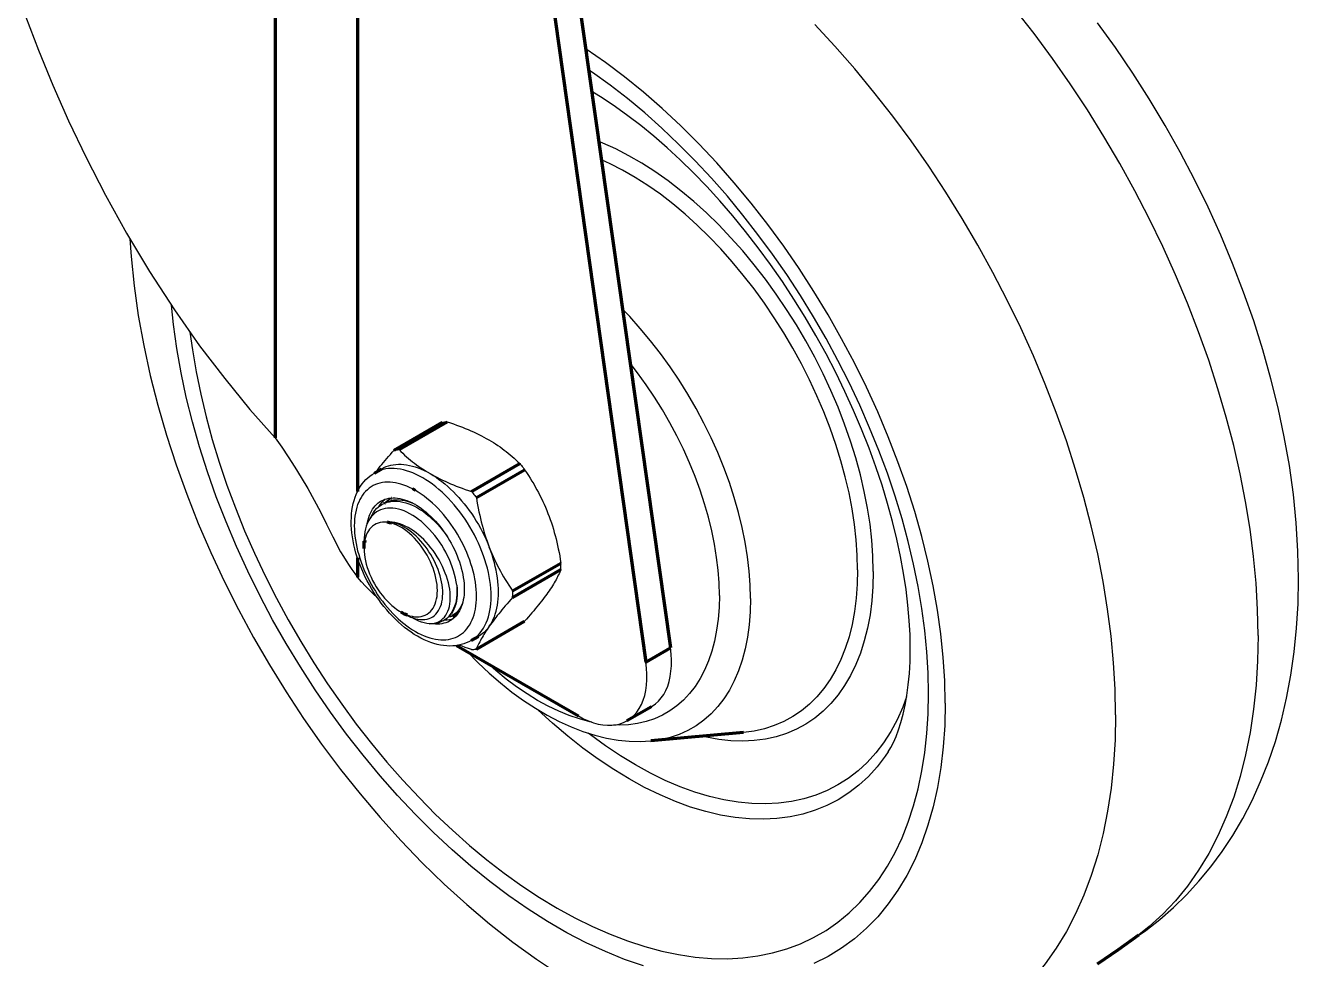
# Model space of a CAD drawing. Header units: millimetres. Extents: x 0 to 559, y 0 to 432.
# Drawn here: x 340.7 to 432.8, y 67.7 to 135.2 of the extents above; entities that cross this region are included whole.
import ezdxf

# ---------------------------------------------------------------- set-up
doc = ezdxf.new("R2010")
doc.units = ezdxf.units.MM
doc.layers.add('CAXA0', color=7, linetype='Continuous', lineweight=70)
doc.layers.add('CAXA3', color=7, linetype='Continuous', lineweight=25)

msp = doc.modelspace()

# ---------------------------------------------------------------- linework, layer by layer
at = {"layer": 'CAXA0', "color": 7, "linetype": 'Continuous', "lineweight": 70}
for p, q in [((358.749295, 156.879813), (358.749295, 105.409865)), ((364.704468, 155.006378), (364.704468, 101.527868)), ((379.057651, 148.767403), (387.334245, 90.208634)), ((377.289891, 147.746792), (385.566486, 89.188024)), ((367.352067, 104.523982), (370.841965, 106.538864)), ((367.704713, 104.555484), (371.194611, 106.570366)), ((365.920691, 102.864525), (366.451019, 103.170708)), ((372.950018, 101.527175), (376.439916, 103.542056)), ((373.302664, 101.088481), (376.792562, 103.103362)), ((368.890348, 101.599295), (368.67953, 101.715151)), ((366.625059, 100.67249), (366.660434, 100.711527)), ((367.137599, 101.047955), (367.151942, 101.05382)), ((367.010344, 99.268876), (366.836735, 99.296045)), ((367.187984, 99.22503), (367.010344, 99.268876)), ((365.17803, 97.414691), (365.178027, 97.938397)), ((365.235961, 98.017766), (365.204055, 97.827095)), ((364.704468, 96.721321), (364.704468, 95.321439)), ((375.925317, 94.329005), (379.415215, 96.343887)), ((375.925317, 93.858809), (379.415215, 95.873691)), ((367.829624, 92.821944), (368.152229, 92.635682)), ((368.10683, 92.678671), (368.289785, 92.602829)), ((371.015195, 92.23839), (371.025781, 92.238106)), ((371.703752, 92.55672), (371.567681, 92.50108)), ((371.833223, 92.623792), (371.703752, 92.55672)), ((373.302664, 90.127643), (376.792562, 92.142525)), ((371.86754, 90.381412), (380.693068, 85.286106)), ((372.92066, 90.740151), (373.450988, 91.046334)), ((385.566486, 89.188024), (387.334245, 90.208634)), ((385.960812, 85.960046), (384.193053, 84.939436)), ((392.631077, 84.094161), (385.921185, 83.477545)), ((419.738398, 68.386958), (421.224134, 69.465248)), ((418.218891, 67.356472), (419.738398, 68.386958)), ((420.543668, 68.971392), (420.663305, 69.045158))]:
    msp.add_line(p, q, dxfattribs=at)
at = {"layer": 'CAXA3', "color": 7, "linetype": 'Continuous', "lineweight": 25}
for points in [[(429.849077, 91.113816), (429.81266, 92.981704), (429.703483, 94.887771), (429.521773, 96.828066), (429.267906, 98.798567), (428.942409, 100.795191), (428.545957, 102.8138), (428.07937, 104.850208), (427.543616, 106.900196), (426.939806, 108.959515), (426.269191, 111.023896), (425.53316, 113.089061), (424.73324, 115.150729), (423.871089, 117.204627), (422.948493, 119.246498), (421.967364, 121.272111), (420.929737, 123.277266), (419.837761, 125.257807), (418.693701, 127.209631), (417.499926, 129.12869), (416.258913, 131.011008), (414.973232, 132.852684), (413.645548, 134.6499), (412.278614, 136.398931)], [(340.686066, 135.909549), (341.622326, 133.450237), (342.6566, 130.931226), (343.805128, 128.343259), (345.078585, 125.677136), (346.475522, 122.956841), (347.994422, 120.22453), (349.662364, 117.446378), (351.454796, 114.675208), (353.280315, 112.073323), (355.096989, 109.689218), (356.923205, 107.468828), (358.749295, 105.409865)], [(432.769459, 95.191299), (432.727212, 97.211891), (432.601534, 99.255096), (432.393999, 101.317506), (432.105944, 103.397098), (431.73894, 105.489501), (431.295353, 107.587449), (430.77727, 109.686738), (430.186435, 111.784609), (429.525481, 113.875325), (428.79683, 115.954567), (428.002386, 118.019618), (427.144383, 120.066798), (426.225403, 122.091803), (425.247314, 124.092037), (424.211216, 126.066164), (423.118991, 128.011045), (421.972893, 129.922928), (420.774374, 131.799426), (419.525283, 133.637405), (418.227887, 135.43316)], [(419.536685, 85.379484), (419.500465, 87.237268), (419.391878, 89.133024), (419.211151, 91.062823), (418.958658, 93.022665), (418.634922, 95.008489), (418.240613, 97.016178), (417.776551, 99.041571), (417.243695, 101.08047), (416.643151, 103.128649), (415.976163, 105.181863), (415.244114, 107.235856), (414.448522, 109.286372), (413.591034, 111.32916), (412.673429, 113.359986), (411.697607, 115.374641), (410.665593, 117.368949), (409.579524, 119.338777), (408.441652, 121.280042), (407.254335, 123.188721), (406.020035, 125.060857), (404.741309, 126.89257), (403.420807, 128.680064), (402.061267, 130.419634), (400.665507, 132.107674), (399.236419, 133.740685), (397.776966, 135.315284)], [(407.213177, 86.209935), (407.177564, 87.852756), (407.073058, 89.523361), (406.899661, 91.221749), (406.656598, 92.952275), (406.344643, 94.710584), (405.966114, 96.483617), (405.520513, 98.271484), (405.008337, 100.074074), (404.43339, 101.877998), (403.795205, 103.683268), (403.09425, 105.489871), (402.335729, 107.284391), (401.519216, 109.066736), (400.645139, 110.836996), (399.719989, 112.582024), (398.743387, 114.301631), (397.715713, 115.996004), (396.6446, 117.652558), (395.529725, 119.271013), (394.371412, 120.851649), (393.178263, 122.382726), (391.950019, 123.863876), (390.686941, 125.295466), (389.398408, 126.666864), (388.084233, 127.977621), (386.744605, 129.228186), (385.389473, 130.40927), (384.018722, 131.520356), (382.632469, 132.56196), (381.241009, 133.526346), (381.208916, 133.546718)], [(406.013518, 86.902543), (405.98251, 88.402305), (405.891344, 89.92681), (405.740018, 91.47606), (405.527919, 93.053671), (405.255661, 94.656026), (404.925087, 96.272277), (404.535802, 97.902518), (404.088201, 99.546654), (403.585314, 101.193555), (403.026767, 102.843239), (402.412935, 104.495688), (401.747973, 106.139713), (401.031535, 107.775258), (400.263968, 109.402379), (399.450468, 111.010061), (398.590723, 112.598171), (397.685046, 114.166841), (396.739567, 115.705452), (395.754018, 117.213798), (394.728668, 118.692084), (393.670459, 120.130301), (392.579168, 121.528178), (391.455018, 122.885986), (390.30562, 124.194533), (389.130803, 125.453483), (387.930738, 126.663172), (386.71355, 127.81541), (385.479122, 128.909805), (384.227572, 129.94675), (382.967372, 130.919222), (381.698464, 131.826784), (381.426656, 132.006156)], [(404.685526, 90.159857), (404.667584, 91.15836), (404.612344, 92.205416), (404.517849, 93.298547), (404.382336, 94.435235), (404.204342, 95.61217), (403.982738, 96.825554), (403.716448, 98.072586), (403.404787, 99.349441), (403.047722, 100.650867), (402.645232, 101.972805), (402.19726, 103.31195), (401.704168, 104.664258), (401.166131, 106.026645), (400.584103, 107.394462), (399.960097, 108.761405), (399.295476, 110.123413), (398.591647, 111.476748), (397.851282, 112.815746), (397.076447, 114.136489), (396.269157, 115.435488), (395.432482, 116.707967), (394.568688, 117.950825), (393.680595, 119.160459), (392.772555, 120.331689), (391.84768, 121.461519), (390.908863, 122.547516), (389.960556, 123.585818), (389.006256, 124.574107), (388.049001, 125.510821), (387.092891, 126.393653), (386.140936, 127.221643), (385.196898, 127.993428), (384.266327, 128.706657), (383.353274, 129.360718), (382.460424, 129.956267), (381.645142, 130.460321)], [(402.009609, 95.746009), (401.982818, 96.861653), (401.90458, 97.997085), (401.774895, 99.152307), (401.593057, 100.33094), (401.359773, 101.529362), (401.077155, 102.736709), (400.744756, 103.953063), (400.363025, 105.178343), (399.935422, 106.401441), (399.461529, 107.622338), (398.941764, 108.841053), (398.380839, 110.046539), (397.778379, 111.238675), (397.134758, 112.417583), (396.455811, 113.572574), (395.741217, 114.703432), (394.991297, 115.810374), (394.212848, 116.883365), (393.405612, 117.922097), (392.569849, 118.926879), (391.713133, 119.888603), (390.835274, 120.806876), (389.936464, 121.68209), (389.02485, 122.506312), (388.100315, 123.279077), (387.162976, 124.00085), (386.221329, 124.665088), (385.275336, 125.271267), (384.325036, 125.81991), (383.379043, 126.306045), (382.437397, 126.729102), (382.157277, 126.836851)], [(400.879695, 95.860962), (400.854571, 96.927889), (400.779278, 98.020585), (400.654044, 99.135731), (400.479248, 100.269941), (400.255422, 101.41977), (399.983246, 102.581727), (399.663546, 103.752281), (399.297293, 104.927879), (398.885599, 106.104951), (398.429715, 107.27992), (397.931025, 108.44922), (397.391044, 109.609299), (396.811411, 110.756633), (396.193887, 111.887739), (395.540348, 112.999181), (394.852778, 114.087584), (394.133265, 115.149643), (393.383994, 116.182131), (392.607241, 117.181914), (391.805365, 118.145955), (390.980801, 119.071326), (390.136053, 119.955217), (389.273687, 120.794944), (388.396322, 121.587956), (387.506622, 122.331846), (386.607289, 123.024353), (385.701055, 123.663375), (384.790671, 124.246971), (383.878903, 124.773368), (382.96852, 125.240969), (382.343099, 125.522117)], [(348.240507, 119.814646), (348.322448, 118.519341), (348.542344, 116.393899), (348.847731, 114.249211), (349.236927, 112.090597), (349.707001, 109.927712), (350.255384, 107.765757), (350.88017, 105.607183), (351.578349, 103.458243), (352.346792, 101.324579), (353.183607, 99.208174), (354.087501, 97.110198), (355.056577, 95.033771), (356.088286, 92.983385), (357.180509, 90.962495), (358.330722, 88.975241), (359.536816, 87.024933), (360.797389, 85.113865), (362.110193, 83.245761), (363.472957, 81.42431), (364.884523, 79.651787), (366.343278, 77.931279), (367.846467, 76.267216), (369.391498, 74.663685), (370.976839, 73.123656), (372.599609, 71.651456), (374.255414, 70.252479), (375.942713, 68.929463), (377.658623, 67.686271), (379.397041, 66.528705)], [(385.389473, 67.209873), (384.018722, 67.681558), (382.632469, 68.240625), (381.241009, 68.882922), (379.844304, 69.609068), (378.442392, 70.418444), (377.045687, 71.305038), (375.654227, 72.269424), (374.267974, 73.311028), (372.897224, 74.422114), (371.542092, 75.603198), (370.202463, 76.853763), (368.888288, 78.16452), (367.599756, 79.535918), (366.336677, 80.967508), (365.108434, 82.448657), (363.915285, 83.979735), (362.756971, 85.560371), (361.642096, 87.178825), (360.570983, 88.83538), (359.543309, 90.529753), (358.566707, 92.24936), (357.641558, 93.994387), (356.76748, 95.764648), (355.950967, 97.546993), (355.192447, 99.341513), (354.491491, 101.148116), (353.853306, 102.953385), (353.278359, 104.75731), (352.766183, 106.5599), (352.320583, 108.347766), (351.942053, 110.1208), (351.630098, 111.879109), (351.387036, 113.609635), (351.245155, 114.999322)], [(393.140702, 93.776317), (393.116203, 94.762701), (393.042789, 95.774035), (392.920707, 96.806899), (392.750372, 97.857796), (392.532359, 98.923171), (392.267406, 99.99942), (391.956409, 101.0829), (391.600422, 102.169946), (391.200648, 103.256879), (390.758441, 104.340021), (390.275296, 105.415707), (389.752848, 106.480298), (389.192865, 107.530191), (388.597243, 108.561834), (387.967995, 109.571736), (387.307253, 110.55648), (386.61725, 111.512734), (385.900322, 112.437262), (385.158896, 113.326935), (384.395478, 114.178744), (383.8693, 114.723903)], [(352.585987, 113.062938), (352.758777, 111.777713), (353.031035, 110.175358), (353.361609, 108.559107), (353.750895, 106.928866), (354.198496, 105.28473), (354.701382, 103.637829), (355.259929, 101.988144), (355.873761, 100.335696), (356.538723, 98.691671), (357.255161, 97.056126), (358.022729, 95.429005), (358.836229, 93.821323), (359.695974, 92.233213), (360.601651, 90.664543), (361.547129, 89.125932), (362.532678, 87.617586), (363.558029, 86.1393), (364.616238, 84.701083), (365.707529, 83.303206), (366.831678, 81.945398), (367.981076, 80.636851), (369.155893, 79.377901), (370.355958, 78.168212), (371.573147, 77.015974), (372.807574, 75.921578), (374.059124, 74.884634), (375.319324, 73.912162), (376.588233, 73.0046), (377.86579, 72.16151), (379.143348, 71.3886), (380.420906, 70.686347), (381.698464, 70.054273), (382.967372, 69.49666), (384.227572, 69.014011), (385.479122, 68.605822), (386.71355, 68.274856), (387.930738, 68.021637), (389.130803, 67.845642), (390.30562, 67.748061), (391.455018, 67.729428), (392.579168, 67.789209), (393.670459, 67.927), (394.728668, 68.14333), (395.754018, 68.437671), (396.739567, 68.808028), (397.685046, 69.254919), (398.590723, 69.777827), (399.450468, 70.373212), (400.263968, 71.041566), (401.031535, 71.782396), (401.747973, 72.590688), (402.412935, 73.466899), (403.026767, 74.410571), (403.585314, 75.415316), (404.088201, 76.481547), (404.535802, 77.60885), (404.925087, 78.789593), (405.255661, 80.024138), (405.527919, 81.312124), (405.740018, 82.644829), (405.891344, 84.019347), (405.98251, 85.438585), (406.013518, 86.902543)], [(390.880871, 94.006224), (390.857996, 94.907361), (390.791395, 95.82484), (390.681067, 96.758661), (390.526345, 97.712087), (390.327897, 98.681854), (390.087725, 99.658175), (389.805408, 100.641115), (389.481367, 101.630609), (389.118874, 102.616667), (388.717539, 103.599255), (388.277752, 104.578409), (387.803952, 105.544243), (387.295794, 106.496624), (386.753623, 107.435687), (386.182911, 108.351952), (385.583371, 109.245188), (384.955289, 110.115627), (384.423705, 110.801364)], [(370.841965, 106.538864), (370.899697, 106.546762), (370.957857, 106.553603), (371.016438, 106.559384), (371.075429, 106.564106), (371.134823, 106.567767), (371.194611, 106.570366)], [(371.194611, 106.570366), (371.42454, 106.492939), (371.649607, 106.414566), (371.869812, 106.335249), (372.084859, 106.255141), (372.295045, 106.174087), (372.501252, 106.091626), (372.703627, 106.007721), (372.902023, 105.922407), (373.096887, 105.835333), (373.288333, 105.746444), (373.476247, 105.655793), (373.660723, 105.563193), (373.841795, 105.46858), (374.019429, 105.372016), (374.193626, 105.273503)], [(358.749295, 105.409865), (359.225246, 104.734669), (359.699763, 104.029699), (360.171923, 103.29483), (360.640094, 102.530218), (361.104002, 101.735562), (361.564612, 100.909941), (362.021413, 100.05288), (362.472539, 99.164521), (362.91675, 98.244764)], [(374.193626, 105.273503), (374.364284, 105.172918), (374.53156, 105.07035), (374.695456, 104.965799), (374.855861, 104.859284), (375.012885, 104.750785), (375.166855, 104.64025), (375.317676, 104.527745), (375.465442, 104.413205), (375.610763, 104.296373), (375.75357, 104.177341), (375.893932, 104.056018), (376.032666, 103.93188), (376.170044, 103.804753), (376.305794, 103.674812), (376.439916, 103.542056)], [(366.015162, 102.919067), (366.036918, 102.947764), (366.138609, 103.079375), (366.243709, 103.213053), (366.352154, 103.348718), (366.464009, 103.486451), (366.57945, 103.626576), (366.698379, 103.76899), (366.820895, 103.913797), (366.947474, 104.061635), (367.078275, 104.212719), (367.21314, 104.366834), (367.352067, 104.523982)], [(367.352067, 104.523982), (367.409799, 104.531881), (367.467959, 104.538721), (367.52654, 104.544503), (367.585531, 104.549224), (367.644925, 104.552885), (367.704713, 104.555484)], [(367.704713, 104.555484), (367.838825, 104.422737), (367.974574, 104.292797), (368.111959, 104.165665), (368.250715, 104.041509), (368.391107, 103.920161), (368.533937, 103.80111), (368.67927, 103.684271), (368.827041, 103.569729), (368.977862, 103.457227), (369.131826, 103.346697), (369.288841, 103.238208), (369.449233, 103.131703), (369.613112, 103.027163), (369.780369, 102.924608), (369.951003, 102.824038)], [(369.420675, 102.517855), (369.185156, 102.647355), (368.95017, 102.763614), (368.71625, 102.86637), (368.483926, 102.955388), (368.253724, 103.030468), (368.026165, 103.091439), (367.801766, 103.138163), (367.581033, 103.170535), (367.364468, 103.18848), (367.152561, 103.191959), (366.945792, 103.180963), (366.744629, 103.155518), (366.549529, 103.115681), (366.360932, 103.061542), (366.179267, 102.993223), (366.004945, 102.910881), (365.920691, 102.864525)], [(366.451019, 103.170708), (366.607029, 103.253086), (366.769398, 103.323763), (366.937823, 103.382608), (367.111982, 103.429511), (367.291545, 103.46438), (367.47617, 103.487151), (367.665505, 103.49778), (367.85919, 103.496246), (368.056855, 103.482554), (368.258126, 103.456729), (368.462619, 103.41882), (368.669944, 103.3689), (368.879708, 103.307064), (369.09151, 103.233429), (369.304948, 103.148135), (369.519616, 103.051346), (369.735104, 102.943245), (369.951003, 102.824038)], [(376.439916, 103.542056), (376.499704, 103.470421), (376.559099, 103.398179), (376.61809, 103.325342), (376.67667, 103.25192), (376.734831, 103.177923), (376.792562, 103.103362)], [(369.045682, 91.049675), (368.809009, 91.192827), (368.574319, 91.347749), (368.342008, 91.514038), (368.112422, 91.691322), (367.885975, 91.879165), (367.663168, 92.077037), (367.444413, 92.284452), (367.230055, 92.500974), (367.020517, 92.726072), (366.816168, 92.959251), (366.617366, 93.200009), (366.424514, 93.447769), (366.238017, 93.701913), (366.058139, 93.961995), (365.88507, 94.227678), (365.719105, 94.498487), (365.560596, 94.773828), (365.40983, 95.053189), (365.267117, 95.336), (365.13273, 95.621729), (365.006899, 95.90993), (364.889901, 96.200027), (364.78199, 96.491484), (364.683355, 96.783918), (364.594207, 97.076922), (364.514842, 97.369788), (364.445544, 97.661709), (364.386527, 97.952032), (364.337944, 98.240318), (364.299958, 98.526119), (364.272727, 98.809051), (364.256438, 99.088433), (364.251247, 99.363435), (364.25728, 99.633943), (364.274658, 99.899067), (364.303304, 100.156984), (364.343098, 100.407123), (364.393973, 100.649333), (364.45565, 100.882627), (364.527951, 101.106747), (364.610671, 101.321389), (364.703293, 101.52564), (364.805367, 101.719084), (364.91665, 101.90176), (365.036788, 102.07349), (365.165332, 102.23401), (365.301898, 102.383195), (365.446188, 102.521012), (365.597779, 102.647301), (365.756121, 102.761848), (365.920691, 102.864525)], [(372.92066, 90.740151), (373.002991, 90.789975), (373.16146, 90.899775), (373.311456, 91.022947), (373.452637, 91.159211), (373.584685, 91.308258), (373.7073, 91.469751), (373.820205, 91.643324), (373.923143, 91.828584), (374.015881, 92.025111), (374.09821, 92.23246), (374.169943, 92.450161), (374.230917, 92.677722), (374.280995, 92.914626), (374.320062, 93.160337), (374.348031, 93.414298), (374.364837, 93.675934), (374.370444, 93.944652), (374.364837, 94.219845), (374.348031, 94.500887), (374.320062, 94.787143), (374.280995, 95.077963), (374.230917, 95.372691), (374.169943, 95.670656), (374.09821, 95.971186), (374.015881, 96.273598), (373.923143, 96.577208), (373.820205, 96.881328), (373.7073, 97.185269), (373.584685, 97.488342), (373.452637, 97.789862), (373.311456, 98.089144), (373.16146, 98.385512), (373.002991, 98.678293), (372.836406, 98.966824), (372.662084, 99.250452), (372.480418, 99.528535), (372.291822, 99.800441), (372.096721, 100.065556), (371.895559, 100.323279), (371.68879, 100.573026), (371.476882, 100.81423), (371.260317, 101.046347), (371.039585, 101.268849), (370.815186, 101.481234), (370.587627, 101.683019), (370.357425, 101.873748), (370.1251, 102.052988), (369.891181, 102.220334), (369.656195, 102.375407), (369.420675, 102.517855)], [(369.951003, 102.824038), (370.125225, 102.725511), (370.302882, 102.628936), (370.483973, 102.534313), (370.668468, 102.441705), (370.856397, 102.351049), (371.047853, 102.262157), (371.242721, 102.175083), (371.441115, 102.089773), (371.643477, 102.005874), (371.849652, 101.923426), (372.059794, 101.84239), (372.274811, 101.762294), (372.495005, 101.682981), (372.720074, 101.604608), (372.950018, 101.527175)], [(369.951003, 102.824038), (370.166903, 102.693952), (370.382391, 102.553234), (370.597059, 102.402152), (370.810497, 102.240994), (371.022299, 102.070066), (371.232062, 101.889694), (371.439388, 101.700221), (371.64388, 101.502007), (371.845151, 101.29543), (372.042817, 101.080883), (372.236502, 100.858773), (372.425837, 100.629524), (372.610462, 100.393572), (372.790025, 100.151365), (372.964184, 99.903366), (373.132609, 99.650044), (373.294978, 99.391884), (373.450982, 99.129376), (373.600324, 98.863019), (373.74272, 98.59332), (373.877899, 98.320793), (374.005603, 98.045957), (374.125589, 97.769334), (374.237628, 97.491451)], [(376.792562, 103.103362), (376.931481, 102.896458), (377.066344, 102.689755), (377.197151, 102.483255), (377.323748, 102.27731), (377.446289, 102.071568), (377.565237, 101.864966), (377.680685, 101.657392), (377.79254, 101.448958), (377.900982, 101.238935), (378.006076, 101.027194), (378.107757, 100.813865), (378.206017, 100.598606), (378.30085, 100.381305), (378.392262, 100.162075), (378.480251, 99.940916)], [(368.67953, 101.715151), (368.470067, 101.818799), (368.261959, 101.910238), (368.05472, 101.989632), (367.848836, 102.056817), (367.645764, 102.111301), (367.445543, 102.152984), (367.248133, 102.181965), (367.054876, 102.198046), (366.865803, 102.20114), (366.680882, 102.191333), (366.501367, 102.168694), (366.327292, 102.133134), (366.158622, 102.084742), (365.996499, 102.023844), (365.840968, 101.950355), (365.691983, 101.864362), (365.550554, 101.766445), (365.416731, 101.656524), (365.290465, 101.53468), (365.172609, 101.401738), (365.063221, 101.257623), (364.962244, 101.102409), (364.870361, 100.937149), (364.787634, 100.761773), (364.714002, 100.576351), (364.649963, 100.382137), (364.595582, 100.179072), (364.550795, 99.967216), (364.515904, 99.748003), (364.490976, 99.521384), (364.475945, 99.287407), (364.470912, 99.047659), (364.475945, 98.802098), (364.490976, 98.550766), (364.515904, 98.295363), (364.550795, 98.035862), (364.595583, 97.772291), (364.649963, 97.506434), (364.714002, 97.238276), (364.787635, 96.967832), (364.870361, 96.696935), (364.962244, 96.425579), (365.063222, 96.15377), (365.17261, 95.883347), (365.290466, 95.61432), (365.416732, 95.346679), (365.550555, 95.082237), (365.691984, 94.821016), (365.840969, 94.562993), (365.996501, 94.309916), (366.158624, 94.061819), (366.327293, 93.818668), (366.501368, 93.582109), (366.680884, 93.352187), (366.865804, 93.128858), (367.054878, 92.913633), (367.248135, 92.706566), (367.445545, 92.507603), (367.645766, 92.318095), (367.848838, 92.138097), (368.054721, 91.967554), (368.26196, 91.807655), (368.470067, 91.658797), (368.67953, 91.520584), (368.890348, 91.393015)], [(369.310628, 101.333512), (369.101165, 101.471725), (368.890348, 101.599295)], [(368.890348, 91.393015), (369.101166, 91.277158), (369.310629, 91.17351), (369.518737, 91.082071), (369.725975, 91.002677), (369.931859, 90.935492), (370.134931, 90.881009), (370.335152, 90.839326), (370.532562, 90.810345), (370.725819, 90.794263), (370.914892, 90.79117), (371.099813, 90.800976), (371.279329, 90.823615), (371.453403, 90.859175), (371.622073, 90.907567), (371.784196, 90.968465), (371.939727, 91.041954), (372.088712, 91.127948), (372.230142, 91.225864), (372.363964, 91.335785), (372.49023, 91.457629), (372.608086, 91.590571), (372.717474, 91.734687), (372.818452, 91.8899), (372.910334, 92.05516), (372.993061, 92.230536), (373.066693, 92.415958), (373.130732, 92.610172), (373.185113, 92.813237), (373.2299, 93.025093), (373.264792, 93.244306), (373.289719, 93.470926), (373.30475, 93.704902), (373.309783, 93.944651), (373.30475, 94.190211), (373.289719, 94.441543), (373.264791, 94.696946), (373.2299, 94.956447), (373.185112, 95.220019), (373.130732, 95.485875), (373.066693, 95.754033), (372.993061, 96.024477), (372.910334, 96.295375), (372.818451, 96.56673), (372.717474, 96.838539), (372.608085, 97.108962), (372.49023, 97.377989), (372.363963, 97.64563), (372.230141, 97.910072), (372.088711, 98.171294), (371.939726, 98.429316), (371.784195, 98.682393), (371.622072, 98.93049), (371.453402, 99.173642), (371.279327, 99.4102), (371.099811, 99.640122), (370.914891, 99.863451), (370.725817, 100.078676), (370.532561, 100.285743), (370.335151, 100.484706), (370.134929, 100.674214), (369.931857, 100.854212), (369.725974, 101.024755), (369.518736, 101.184654), (369.310628, 101.333512)], [(372.950018, 101.527175), (373.009806, 101.455539), (373.069201, 101.383298), (373.128192, 101.310461), (373.186772, 101.237038), (373.244933, 101.163041), (373.302664, 101.088481)], [(365.407715, 99.203119), (365.424903, 99.305645), (365.464196, 99.481744), (365.511873, 99.650015), (365.567999, 99.810399), (365.632511, 99.962956), (365.704928, 100.106551), (365.785311, 100.241119), (365.8736, 100.366725), (365.96914, 100.482437), (366.071985, 100.588182), (366.182079, 100.684032), (366.298607, 100.769276), (366.390244, 100.826184)], [(365.677365, 99.669591), (365.757352, 99.83166), (365.856493, 99.996255), (365.966859, 100.147409), (366.088058, 100.284564), (366.219656, 100.407215), (366.361179, 100.514912), (366.473552, 100.585645)], [(366.244094, 100.425812), (366.270479, 100.474485), (366.35875, 100.611165)], [(366.35875, 100.611165), (366.455641, 100.737797), (366.560357, 100.853347), (366.668928, 100.953983)], [(366.390244, 100.826184), (366.421615, 100.843836), (366.551057, 100.907789), (366.685969, 100.960661), (366.826394, 101.002369), (366.97229, 101.032997), (367.122573, 101.052316), (367.277277, 101.060242)], [(366.473552, 100.585645), (366.512119, 100.607262), (366.671928, 100.683929)], [(368.891762, 100.576539), (368.826504, 100.608827), (368.604466, 100.702579), (368.382872, 100.7798), (368.161563, 100.840065), (367.942654, 100.882305), (367.728196, 100.905888), (367.519008, 100.910606), (367.316114, 100.896315), (367.121643, 100.863252), (366.936788, 100.811987), (366.76164, 100.742933), (366.614881, 100.667241)], [(366.660434, 100.711527), (366.769097, 100.812254), (366.885312, 100.902285), (367.008128, 100.980883), (367.137599, 101.047955)], [(366.671928, 100.683929), (366.840027, 100.744637), (367.015803, 100.789172), (367.198618, 100.817381), (367.387802, 100.82917), (367.582666, 100.824511), (367.782497, 100.803436), (367.986561, 100.766041), (368.194113, 100.712482), (368.40439, 100.642978), (368.616622, 100.557808), (368.830029, 100.45731), (369.043828, 100.34188), (369.257235, 100.211972), (369.469467, 100.068093), (369.679744, 99.910805), (369.887296, 99.740719), (370.09136, 99.558495), (370.291191, 99.36484), (370.486055, 99.160504), (370.675239, 98.946278), (370.858054, 98.722988), (371.033831, 98.491497), (371.176729, 98.288498)], [(367.277277, 101.060242), (367.436369, 101.056859), (367.598667, 101.042193), (367.764194, 101.01616), (367.932928, 100.978843), (368.103614, 100.93052), (368.276267, 100.871109), (368.450874, 100.800691), (368.626136, 100.719791), (368.802058, 100.628328)], [(368.802058, 100.628328), (368.978637, 100.526383), (369.154559, 100.414712), (369.329821, 100.293242), (369.504428, 100.162046), (369.677081, 100.022099), (369.847767, 99.873335), (370.016501, 99.71582), (370.182029, 99.550722), (370.344326, 99.377987), (370.503418, 99.197671), (370.658122, 99.011112), (370.808406, 98.818264), (370.954301, 98.619175), (371.094726, 98.415321), (371.229639, 98.206669), (371.35908, 97.993254), (371.482088, 97.77666), (371.598616, 97.556864), (371.708711, 97.33389), (371.811555, 97.109394), (371.907095, 96.883364), (371.995384, 96.655813), (372.075767, 96.428429), (372.148185, 96.201215), (372.212696, 95.974169), (372.268822, 95.748977), (372.3165, 95.525654), (372.355792, 95.304185), (372.386407, 95.086216), (372.408247, 94.872295), (372.421411, 94.661873), (372.425896, 94.454951)], [(373.302664, 101.088481), (373.345766, 100.826256), (373.391311, 100.567986), (373.439299, 100.31367), (373.489603, 100.063679), (373.542351, 99.817642), (373.597922, 99.57445), (373.656328, 99.333942), (373.717557, 99.09628), (373.781957, 98.860829), (373.849569, 98.627448), (373.920351, 98.396279), (373.994526, 98.167116), (374.072168, 97.939889), (374.153202, 97.714667), (374.237628, 97.491451)], [(368.27702, 100.026058), (368.06845, 100.117122), (367.861699, 100.192351), (367.657417, 100.251479), (367.456054, 100.294287), (367.258784, 100.320439), (367.067256, 100.32978), (366.882649, 100.3225), (366.705085, 100.298861), (366.534584, 100.25897), (366.371742, 100.202975), (366.217232, 100.131119), (366.07128, 100.043458), (365.934477, 99.940206), (365.807454, 99.821697), (365.690572, 99.688058), (365.58414, 99.539233), (365.489051, 99.376026), (365.406317, 99.200147), (365.336229, 99.012627), (365.278862, 98.814159), (365.234461, 98.606388), (365.202979, 98.390598), (365.184228, 98.167589), (365.178027, 97.938397)], [(371.878871, 94.748757), (371.84119, 95.003347), (371.790504, 95.263229), (371.726872, 95.527402), (371.650292, 95.795206), (371.561016, 96.065203), (371.459718, 96.335173), (371.346875, 96.603899), (371.222919, 96.870406), (371.088767, 97.132863), (370.945291, 97.38985), (370.792957, 97.640804), (370.632155, 97.885225), (370.463583, 98.122143), (370.287907, 98.350707), (370.105411, 98.570564), (369.916683, 98.780949), (369.722546, 98.980891), (369.523618, 99.169699), (369.320471, 99.346743), (369.11407, 99.511095), (368.905659, 99.66175), (368.696294, 99.798008), (368.486563, 99.919547), (368.27702, 100.026058)], [(378.480251, 99.940916), (378.564689, 99.717669), (378.645732, 99.49242), (378.723381, 99.265169), (378.797561, 99.035983), (378.868347, 98.804796), (378.93596, 98.571404), (379.000359, 98.33595), (379.061585, 98.098291), (379.119985, 97.8578), (379.175547, 97.614647), (379.228283, 97.368661), (379.278579, 97.118705), (379.326564, 96.864402), (379.37211, 96.606129), (379.415215, 96.343887)], [(366.836735, 99.296045), (366.667101, 99.306777), (366.503902, 99.300913), (366.347234, 99.278211), (366.197003, 99.238913), (366.055388, 99.183588), (365.922517, 99.112001), (365.798262, 99.024388), (365.684428, 98.92202), (365.581166, 98.804681), (365.488324, 98.672586), (365.407248, 98.527656)], [(370.864706, 94.352886), (370.848973, 94.558537), (370.822341, 94.76965), (370.784818, 94.985428), (370.736344, 95.205515), (370.677086, 95.428594), (370.607666, 95.652348), (370.528654, 95.875365), (370.440316, 96.09727), (370.343052, 96.317289), (370.237556, 96.534116), (370.12411, 96.747417), (370.002358, 96.957832), (369.872471, 97.164825), (369.735053, 97.367203), (369.590253, 97.564516), (369.438171, 97.756308), (369.279644, 97.94121), (369.116032, 98.117494), (368.947877, 98.284529), (368.775947, 98.441505), (368.602114, 98.586818), (368.427824, 98.719579), (368.253094, 98.840082), (368.077684, 98.948628), (367.902339, 99.044794), (367.727654, 99.128299), (367.553157, 99.199283), (367.379172, 99.257367), (367.206799, 99.301933), (367.036766, 99.332584)], [(371.23974, 92.866048), (371.299115, 93.031179), (371.34643, 93.20742), (371.381508, 93.393979), (371.404221, 93.590032), (371.414492, 93.794716), (371.412292, 94.007132), (371.397643, 94.226349), (371.370621, 94.451407), (371.331349, 94.681344), (371.279996, 94.915193), (371.216779, 95.151959), (371.141964, 95.39063), (371.055865, 95.630195), (370.958841, 95.86964), (370.851292, 96.107959), (370.73366, 96.344156), (370.60643, 96.57724), (370.470122, 96.80624), (370.325287, 97.030215), (370.172514, 97.248238), (370.012425, 97.459406), (369.845662, 97.66286), (369.672898, 97.857769), (369.494832, 98.043333), (369.31218, 98.218801), (369.125677, 98.383465), (368.93607, 98.536665), (368.744118, 98.677793), (368.550589, 98.806293), (368.356248, 98.921668), (368.16186, 99.023482), (367.968191, 99.111353), (367.776003, 99.18496), (367.586035, 99.244049), (367.399026, 99.288427), (367.215701, 99.31796), (367.036766, 99.332584)], [(370.481353, 94.352886), (370.474638, 94.572018), (370.455328, 94.79534), (370.423423, 95.022851), (370.378646, 95.255698), (370.321274, 95.492735), (370.252136, 95.730521), (370.17106, 95.969068), (370.078218, 96.208365), (369.974956, 96.444938), (369.861122, 96.678748), (369.736867, 96.909834), (369.603996, 97.134844), (369.462381, 97.353688), (369.31215, 97.566454), (369.155482, 97.770057), (368.992284, 97.964362), (368.822649, 98.149503), (368.64904, 98.322796), (368.4714, 98.484067), (368.289785, 98.633489), (368.10683, 98.768901), (367.922518, 98.890097), (367.736866, 98.997281), (367.552554, 99.088905), (367.369599, 99.164748), (367.187984, 99.22503)], [(362.91675, 98.244764), (363.099998, 97.873914), (363.289055, 97.514399), (363.48351, 97.165974), (363.684218, 96.827465), (363.889352, 96.499511), (364.09463, 96.18473), (364.298498, 95.88399), (364.501894, 95.596257), (364.704468, 95.321439)], [(365.204055, 97.827095), (365.184745, 97.62607), (365.17803, 97.414691)], [(365.407248, 98.527656), (365.33811, 98.369702), (365.280738, 98.198911), (365.235961, 98.017766)], [(365.17803, 97.414665), (365.184745, 97.195559), (365.204055, 96.972237), (365.235961, 96.744725), (365.280737, 96.511878), (365.33811, 96.274842), (365.407247, 96.037056), (365.488324, 95.798509), (365.581165, 95.559212), (365.684427, 95.322639), (365.798262, 95.088829), (365.922516, 94.857742), (366.055388, 94.632733), (366.197002, 94.413889), (366.347234, 94.201123), (366.503902, 93.99752), (366.6671, 93.803215), (366.836735, 93.618074), (367.010344, 93.444781), (367.187984, 93.28351), (367.369598, 93.134087), (367.552553, 92.998676), (367.736865, 92.87748), (367.829624, 92.822079)], [(374.237628, 97.491451), (374.32563, 97.270262), (374.417054, 97.051006), (374.511898, 96.833683), (374.610168, 96.618405), (374.711859, 96.40506), (374.816959, 96.193311), (374.925404, 95.983287), (375.037258, 95.774859), (375.1527, 95.567301), (375.271629, 95.360732), (375.394145, 95.155033), (375.520724, 94.94912), (375.651525, 94.74263), (375.786389, 94.535925), (375.925317, 94.329005)], [(374.732112, 95.827494), (374.671681, 96.101787), (374.602264, 96.377997), (374.523993, 96.655598), (374.437017, 96.93406), (374.341501, 97.212855), (374.237628, 97.491451)], [(374.237628, 91.775934), (374.341501, 91.934591), (374.437017, 92.103097), (374.523993, 92.28113), (374.602264, 92.468353), (374.671681, 92.664409), (374.732112, 92.868924), (374.783442, 93.08151), (374.825573, 93.301761), (374.858425, 93.529259), (374.881936, 93.76357), (374.89606, 94.004248), (374.900771, 94.250836), (374.89606, 94.502863), (374.881936, 94.75985), (374.858425, 95.021308), (374.825573, 95.286739), (374.783442, 95.555638), (374.732112, 95.827494)], [(379.415215, 95.873691), (379.372113, 95.771873), (379.326569, 95.669327), (379.278581, 95.566051), (379.228276, 95.462239), (379.175528, 95.357697), (379.119957, 95.251851), (379.061551, 95.14465), (379.000322, 95.036143), (378.935923, 94.925909), (378.868311, 94.813877), (378.797528, 94.700117), (378.723353, 94.584411), (378.645712, 94.466687), (378.564678, 94.347016), (378.480251, 94.225399)], [(379.415215, 95.873691), (379.416677, 95.925074), (379.417774, 95.976681), (379.418505, 96.028508), (379.418871, 96.08055), (379.418871, 96.132806), (379.418505, 96.185271), (379.417774, 96.237941), (379.416677, 96.290814), (379.415215, 96.343887)], [(400.879695, 95.860962), (400.854571, 94.823044), (400.779278, 93.817287), (400.654044, 92.846746), (400.479248, 91.914368), (400.255422, 91.022985), (399.983246, 90.175304), (399.663546, 89.373899), (399.297293, 88.621204), (398.885599, 87.919505), (398.429715, 87.270933), (397.931025, 86.677457), (397.391044, 86.140881), (396.811411, 85.662834), (396.193887, 85.244767), (395.540348, 84.88795), (394.852778, 84.593467), (394.133265, 84.362211), (393.383994, 84.194887), (392.631077, 84.094161)], [(366.111737, 93.884499), (365.868026, 94.097292), (365.5678, 94.380252), (365.27427, 94.678184), (364.986493, 94.991913), (364.704468, 95.321439)], [(402.009609, 95.746009), (401.982818, 94.6613), (401.90458, 93.616207), (401.774895, 92.61073), (401.593057, 91.64206), (401.359773, 90.713007), (401.077155, 89.83199), (400.744756, 88.999448), (400.363025, 88.214944), (399.935422, 87.485589), (399.461529, 86.811884), (398.941764, 86.193328), (398.380839, 85.635528), (397.778379, 85.139037), (397.134758, 84.703302), (396.455811, 84.332273), (395.741217, 84.026539), (394.991297, 83.785511), (394.212848, 83.611374), (393.405612, 83.504736), (392.569849, 83.464989), (391.713133, 83.492494), (390.835274, 83.587861), (389.936464, 83.75048), (389.65596, 83.820758)], [(420.663305, 69.045158), (421.717351, 69.777924), (422.736808, 70.573299), (423.717622, 71.429216), (424.658576, 72.345678), (425.560771, 73.325625), (426.421745, 74.369019), (427.23822, 75.474626), (428.009473, 76.644717), (428.733395, 77.8803), (429.406255, 79.179548), (430.024987, 80.541046), (430.587853, 81.966171), (431.09159, 83.452534), (431.532085, 84.992718), (431.90816, 86.586675), (432.218145, 88.232422), (432.459402, 89.918533), (432.631529, 91.639784), (432.734941, 93.397908), (432.769459, 95.191299)], [(368.152278, 92.635654), (368.348138, 92.530482), (368.532453, 92.446111), (368.714903, 92.376911), (368.894948, 92.323151), (369.071527, 92.285214), (369.244137, 92.263284), (369.412417, 92.257589), (369.575089, 92.268362), (369.730394, 92.295457), (369.877345, 92.338439), (370.015773, 92.396991), (370.145308, 92.470785), (370.265431, 92.559385), (370.375674, 92.662301), (370.475732, 92.779137), (370.5652, 92.909361), (370.643691, 93.052347), (370.710932, 93.207562), (370.766645, 93.37441), (370.810538, 93.552076), (370.84239, 93.739639), (370.86207, 93.936201), (370.869516, 94.140923), (370.864706, 94.352886)], [(368.289785, 92.602829), (368.471399, 92.542547), (368.649039, 92.498701), (368.822648, 92.471532), (368.992283, 92.4608), (369.155481, 92.466664), (369.312149, 92.489366), (369.462381, 92.528664), (369.603995, 92.583989), (369.736867, 92.655575), (369.861121, 92.743188), (369.974956, 92.845557), (370.078218, 92.962896), (370.17106, 93.09499), (370.252136, 93.239921), (370.321274, 93.397875), (370.378646, 93.568666), (370.423423, 93.74981), (370.455328, 93.940481), (370.474638, 94.141506), (370.481353, 94.352886)], [(371.878871, 94.748757), (371.892884, 94.509424), (371.894907, 94.276397), (371.884923, 94.050512), (371.862954, 93.832566), (371.829071, 93.623366), (371.783398, 93.423721), (371.726105, 93.234362), (371.657393, 93.055951), (371.577508, 92.889124), (371.486735, 92.73448), (371.385399, 92.592573), (371.273863, 92.46391), (371.152525, 92.348953), (371.02182, 92.248114), (370.911785, 92.178406)], [(372.425896, 94.454951), (372.421411, 94.253208), (372.408247, 94.057985), (372.386407, 93.869283), (372.355792, 93.686664), (372.3165, 93.510565), (372.268822, 93.342294), (372.212696, 93.18191), (372.148185, 93.029353), (372.075767, 92.885758), (371.995384, 92.75119), (371.907095, 92.625584), (371.811555, 92.509872), (371.708711, 92.404128), (371.598616, 92.308277), (371.482088, 92.223033), (371.390451, 92.166125)], [(371.878871, 94.748757), (371.900504, 94.498891), (371.908612, 94.256202), (371.903181, 94.021693), (371.884246, 93.796312), (371.851904, 93.581017), (371.806316, 93.376753), (371.747699, 93.184377), (371.676317, 93.004667), (371.592487, 92.838367), (371.496577, 92.686165)], [(375.925317, 93.858809), (375.926779, 93.910193), (375.927876, 93.9618), (375.928607, 94.013626), (375.928973, 94.065669), (375.928973, 94.117924), (375.928607, 94.170389), (375.927876, 94.22306), (375.926779, 94.275933), (375.925317, 94.329005)], [(378.480251, 94.225399), (378.392249, 94.101708), (378.300826, 93.97603), (378.205981, 93.848366), (378.107712, 93.718742), (378.006021, 93.587132), (377.900921, 93.453454), (377.792475, 93.317789), (377.680621, 93.180056), (377.56518, 93.03993), (377.446251, 92.897516), (377.323735, 92.75271), (377.197156, 92.604872), (377.066354, 92.453788), (376.93149, 92.299672), (376.792562, 92.142525)], [(390.880871, 94.006224), (390.857996, 93.1315), (390.791395, 92.290924), (390.681067, 91.484496), (390.526345, 90.709724), (390.327897, 89.969099), (390.087725, 89.270099), (389.805408, 88.613143), (389.481367, 87.997812), (389.118874, 87.430315), (388.717539, 86.911137), (388.277752, 86.439795), (387.803952, 86.021045), (387.295794, 85.655421), (386.753623, 85.34239), (386.182911, 85.085111), (385.583371, 84.884149), (384.955289, 84.738939), (384.305008, 84.650948)], [(371.718505, 92.644163), (371.737199, 92.655145), (371.857278, 92.735336), (371.970076, 92.82813), (372.075445, 92.933696), (372.138567, 93.010282)], [(372.326353, 93.554725), (372.28726, 93.439891), (372.213558, 93.270469), (372.128282, 93.113879), (372.031781, 92.97073), (371.924447, 92.84158), (371.806714, 92.726933)], [(375.925317, 93.858809), (375.786398, 93.701672), (375.651535, 93.547558), (375.520728, 93.396467), (375.394131, 93.248607), (375.27159, 93.103771), (375.152643, 92.961335), (375.037195, 92.8212), (374.92534, 92.683465), (374.816897, 92.547803), (374.711804, 92.414131), (374.610122, 92.282532), (374.511863, 92.152921), (374.417029, 92.02527), (374.325618, 91.899608), (374.237628, 91.775934)], [(393.140702, 93.776317), (393.116203, 92.818223), (393.042789, 91.891658), (392.920707, 90.999759), (392.750372, 90.145544), (392.532359, 89.331903), (392.267406, 88.561588), (391.956409, 87.837207), (391.600422, 87.161211), (391.200648, 86.535887), (390.758441, 85.963351), (390.275296, 85.44554), (389.752848, 84.984206), (389.192865, 84.58091), (388.597243, 84.237017), (387.967995, 83.953691), (387.307253, 83.73189), (386.61725, 83.572365), (385.921185, 83.477545)], [(367.829624, 92.822079), (367.922518, 92.770296), (368.10683, 92.678671)], [(369.887666, 91.961247), (369.707156, 91.98594), (369.522439, 92.026218), (369.334207, 92.08195), (369.143164, 92.152948), (368.950027, 92.23897), (368.755518, 92.339719), (368.65208, 92.400739)], [(369.887666, 91.961247), (370.05497, 91.965946), (370.215092, 91.987112), (370.367393, 92.024548), (370.51127, 92.077995), (370.646155, 92.147129), (370.771519, 92.231571), (370.88687, 92.330882)], [(370.911785, 92.178406), (370.882215, 92.161754), (370.734211, 92.090182), (370.578336, 92.033657), (370.415148, 91.99238), (370.245231, 91.966499), (370.069193, 91.956109), (369.887666, 91.961247)], [(371.390451, 92.166125), (371.35908, 92.148474), (371.229639, 92.084521), (371.094726, 92.031648), (370.954301, 91.98994), (370.808406, 91.959312), (370.658122, 91.939994), (370.503418, 91.932067), (370.344326, 91.93545), (370.182029, 91.950116), (370.12353, 91.959316)], [(370.88687, 92.330882), (370.991754, 92.444562), (371.085763, 92.572062), (371.168532, 92.712776), (371.23974, 92.866048)], [(371.496577, 92.686165), (371.389003, 92.548693), (371.27023, 92.426523), (371.140767, 92.320166), (371.011399, 92.235918)], [(371.025781, 92.238106), (371.188283, 92.246215), (371.346394, 92.266811), (371.498819, 92.299727), (371.638311, 92.342836)], [(371.567681, 92.50108), (371.426122, 92.457328), (371.279031, 92.425561), (371.26718, 92.424017)], [(371.577083, 92.562513), (371.54198, 92.542897), (371.396036, 92.474234), (371.277104, 92.433594)], [(371.806714, 92.726933), (371.679055, 92.627241), (371.577083, 92.562513)], [(371.967113, 92.71097), (371.956039, 92.702391), (371.833223, 92.623792)], [(374.237628, 91.775934), (374.153191, 91.654301), (374.072147, 91.534616), (373.994499, 91.41688), (373.920318, 91.301164), (373.849532, 91.187397), (373.781919, 91.075361), (373.717521, 90.965127), (373.656295, 90.856624), (373.597895, 90.749431), (373.542333, 90.643602), (373.489597, 90.539083), (373.4393, 90.435286), (373.391315, 90.332016), (373.34577, 90.229468), (373.302664, 90.127643)], [(374.237628, 91.775934), (374.125589, 91.627421), (374.005603, 91.489342), (373.877899, 91.361962), (373.74272, 91.245523), (373.600324, 91.140246), (373.450988, 91.046334)], [(372.92066, 90.740151), (372.750645, 90.649552), (372.573434, 90.570074), (372.389382, 90.502124), (372.199066, 90.446125), (372.00269, 90.402332), (371.800001, 90.370957), (371.591046, 90.352361), (371.376458, 90.346944), (371.156775, 90.355011), (370.932048, 90.376862), (370.702888, 90.412739), (370.470664, 90.462618), (370.235678, 90.526546), (369.998325, 90.604541), (369.760159, 90.696123), (369.521954, 90.800903), (369.283674, 90.918823), (369.045682, 91.049675)], [(372.950018, 90.096141), (372.720089, 90.173568), (372.495022, 90.25194), (372.274818, 90.331258), (372.05977, 90.411366), (372.053699, 90.413707)], [(429.849077, 91.113816), (429.81266, 89.287979), (429.703483, 87.507976), (429.521773, 85.777497), (429.267906, 84.100129), (428.942409, 82.479348), (428.545957, 80.918514), (428.07937, 79.420861), (427.543616, 77.989494), (426.939806, 76.627379), (426.269191, 75.33734), (425.53316, 74.122051), (424.73324, 72.98403), (423.871089, 71.925636), (422.948493, 70.949063), (421.967364, 70.056335), (421.224134, 69.465248)], [(372.640644, 89.93507), (372.657215, 89.916908), (373.434052, 89.127327), (374.230437, 88.378543), (375.044027, 87.673333), (375.872367, 87.014403), (376.713897, 86.403667), (377.56584, 85.843885), (378.424082, 85.338317), (379.287261, 84.888294), (380.15243, 84.495964), (381.013363, 84.164356), (381.868496, 83.893993), (382.715302, 83.685682), (383.546412, 83.5407), (384.358166, 83.458439), (385.150409, 83.437703), (385.921185, 83.477545)], [(372.950018, 90.096141), (373.009806, 90.09874), (373.069201, 90.102401), (373.128192, 90.107122), (373.186772, 90.112904), (373.244933, 90.119744), (373.302664, 90.127643)], [(385.960926, 85.960509), (386.013782, 85.991912), (386.254694, 86.160954), (386.475274, 86.361407), (386.67584, 86.592782), (386.853232, 86.851436), (387.007086, 87.1378), (387.137767, 87.451444), (387.243218, 87.787428), (387.323039, 88.146107), (387.377631, 88.527128), (387.406134, 88.92449), (387.40826, 89.336196), (387.384298, 89.764244), (387.334245, 90.208634)], [(403.082061, 82.690753), (403.272285, 83.003269), (403.465433, 83.373311), (403.656735, 83.801084), (403.840917, 84.283722), (404.014273, 84.820101), (404.174769, 85.414115), (404.319108, 86.066349), (404.44349, 86.773723), (404.545274, 87.537836), (404.621498, 88.35873), (404.669118, 89.233468), (404.685526, 90.159857)], [(380.761247, 85.071681), (380.012918, 85.325061), (379.2568, 85.63394), (378.492972, 85.997762), (377.729144, 86.412854), (376.965316, 86.879735), (376.201488, 87.397885), (375.445371, 87.962076), (374.697041, 88.572772), (374.13123, 89.074499)], [(384.193166, 84.939898), (384.246023, 84.971302), (384.486935, 85.140344), (384.707515, 85.340797), (384.90808, 85.572172), (385.085473, 85.830825), (385.239326, 86.11719), (385.370007, 86.430833), (385.475458, 86.766818), (385.55528, 87.125497), (385.609872, 87.506517), (385.638374, 87.90388), (385.640501, 88.315586), (385.616538, 88.743633), (385.566486, 89.188024)], [(404.424432, 86.665336), (404.151422, 85.933268), (403.735384, 85.013674), (403.268819, 84.152981), (402.751309, 83.351673), (402.183271, 82.609264), (401.569353, 81.931834), (400.90918, 81.319915), (400.203128, 80.772973), (399.456976, 80.295486), (398.670395, 79.888024), (397.843714, 79.550016), (396.983699, 79.28423), (396.090078, 79.091258), (395.163124, 78.970507), (394.210424, 78.922966), (393.231768, 78.949235), (392.227365, 79.048714), (391.205438, 79.220589), (390.165843, 79.465453), (389.108724, 79.782713), (388.042733, 80.169771), (386.967799, 80.627201), (385.883992, 81.15443), (384.800186, 81.747141), (383.71638, 82.405873), (382.632574, 83.130088), (381.557639, 83.913857), (381.392694, 84.044425)], [(403.08206, 82.690752), (402.872562, 82.38289), (402.287554, 81.618303), (401.653386, 80.918962), (400.971795, 80.286785), (400.24465, 79.723504), (399.473944, 79.230663), (398.661789, 78.809613), (397.810412, 78.461508), (396.922146, 78.187302), (395.999425, 77.987746), (395.044779, 77.863388), (394.060824, 77.814568), (393.050258, 77.84142), (392.01585, 77.943871), (390.960435, 78.12164), (389.886907, 78.37424), (388.798207, 78.700977), (387.69732, 79.100957), (386.587264, 79.573084), (385.47108, 80.116063), (384.351828, 80.728406), (383.232577, 81.408434), (382.116393, 82.154284), (381.006336, 82.963911), (379.905449, 83.835097), (378.81675, 84.765453), (377.782686, 85.716146)], [(407.213177, 86.209935), (407.177564, 84.608236), (407.073058, 83.058301), (406.899661, 81.560131), (406.656598, 80.110263), (406.344643, 78.71216), (405.966114, 77.376205), (405.520513, 76.102863), (405.008337, 74.891669), (404.43339, 73.751621), (403.795205, 72.683248), (403.09425, 71.68602), (402.335729, 70.767344), (401.519216, 69.927806), (400.645139, 69.16682), (399.719989, 68.490039), (398.743387, 67.89809), (397.715713, 67.390346)], [(380.693068, 85.286106), (381.056102, 85.092305), (381.41348, 84.931207), (381.765201, 84.802811), (382.113062, 84.706785), (382.455267, 84.643462), (382.786429, 84.613837), (383.106371, 84.618446), (383.41527, 84.656754), (383.708263, 84.728158), (383.985096, 84.833182), (384.193166, 84.939898)], [(381.65303, 84.843759), (381.501866, 84.873243), (380.761247, 85.071681)], [(419.536685, 85.379484), (419.500465, 83.563524), (419.391878, 81.793149), (419.211151, 80.072031), (418.958658, 78.403737), (418.634922, 76.791723), (418.240613, 75.239332), (417.776551, 73.749781), (417.243695, 72.326156), (416.643151, 70.97141), (415.976163, 69.68835), (415.244114, 68.479634), (414.448522, 67.347769), (413.591034, 66.2951), (412.673429, 65.32381), (411.697607, 64.435911), (410.665593, 63.633243), (409.579524, 62.917471), (408.441652, 62.290077), (407.254335, 61.752363)], [(384.305008, 84.650948), (383.632301, 84.620755), (383.2461, 84.635774)]]:
    msp.add_lwpolyline(points, dxfattribs=at)

doc.saveas('drawing.dxf')
